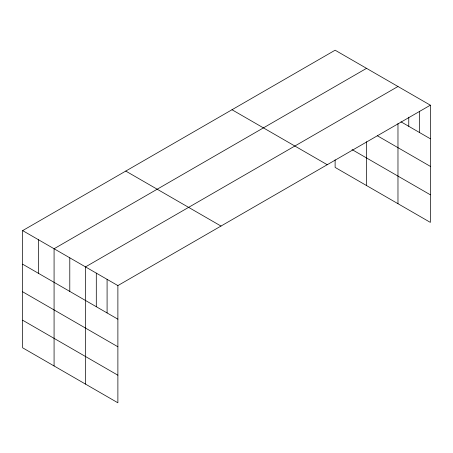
<?xml version="1.0" encoding="UTF-8"?>
<svg xmlns="http://www.w3.org/2000/svg" width="453" height="453" viewBox="0 0 453 453"><rect width="100%" height="100%" fill="white"/><g stroke="black" fill="none" stroke-linecap="round" stroke-linejoin="round"><path stroke-width="0.68" d="M397.972 123.533L397.972 203.703M22.65 230.605L117.882 285.588L117.882 402.796L22.65 347.813L22.65 230.605L335.118 50.204L430.35 105.187L430.35 222.395L335.118 167.412L335.118 159.824M366.545 68.346L54.077 248.748L54.077 365.956M397.972 86.495L85.504 266.896L85.504 384.099M117.882 285.588L430.35 105.187M400.967 121.812L430.35 138.777M377.423 135.809L430.35 166.37M352.038 149.586L430.35 194.801M232.004 109.739L327.236 164.722M125.764 171.075L220.996 226.058M22.65 264.195L117.882 319.178M22.65 291.789L117.882 346.772M22.65 320.22L117.882 375.203M419.557 111.551L419.557 132.542M408.765 117.214L408.765 126.313M366.545 141.715L366.545 185.554M107.089 279.359L107.089 312.944M96.296 273.125L96.296 306.715M69.79 257.819L69.79 291.409M38.363 239.677L38.363 273.267"/></g></svg>
